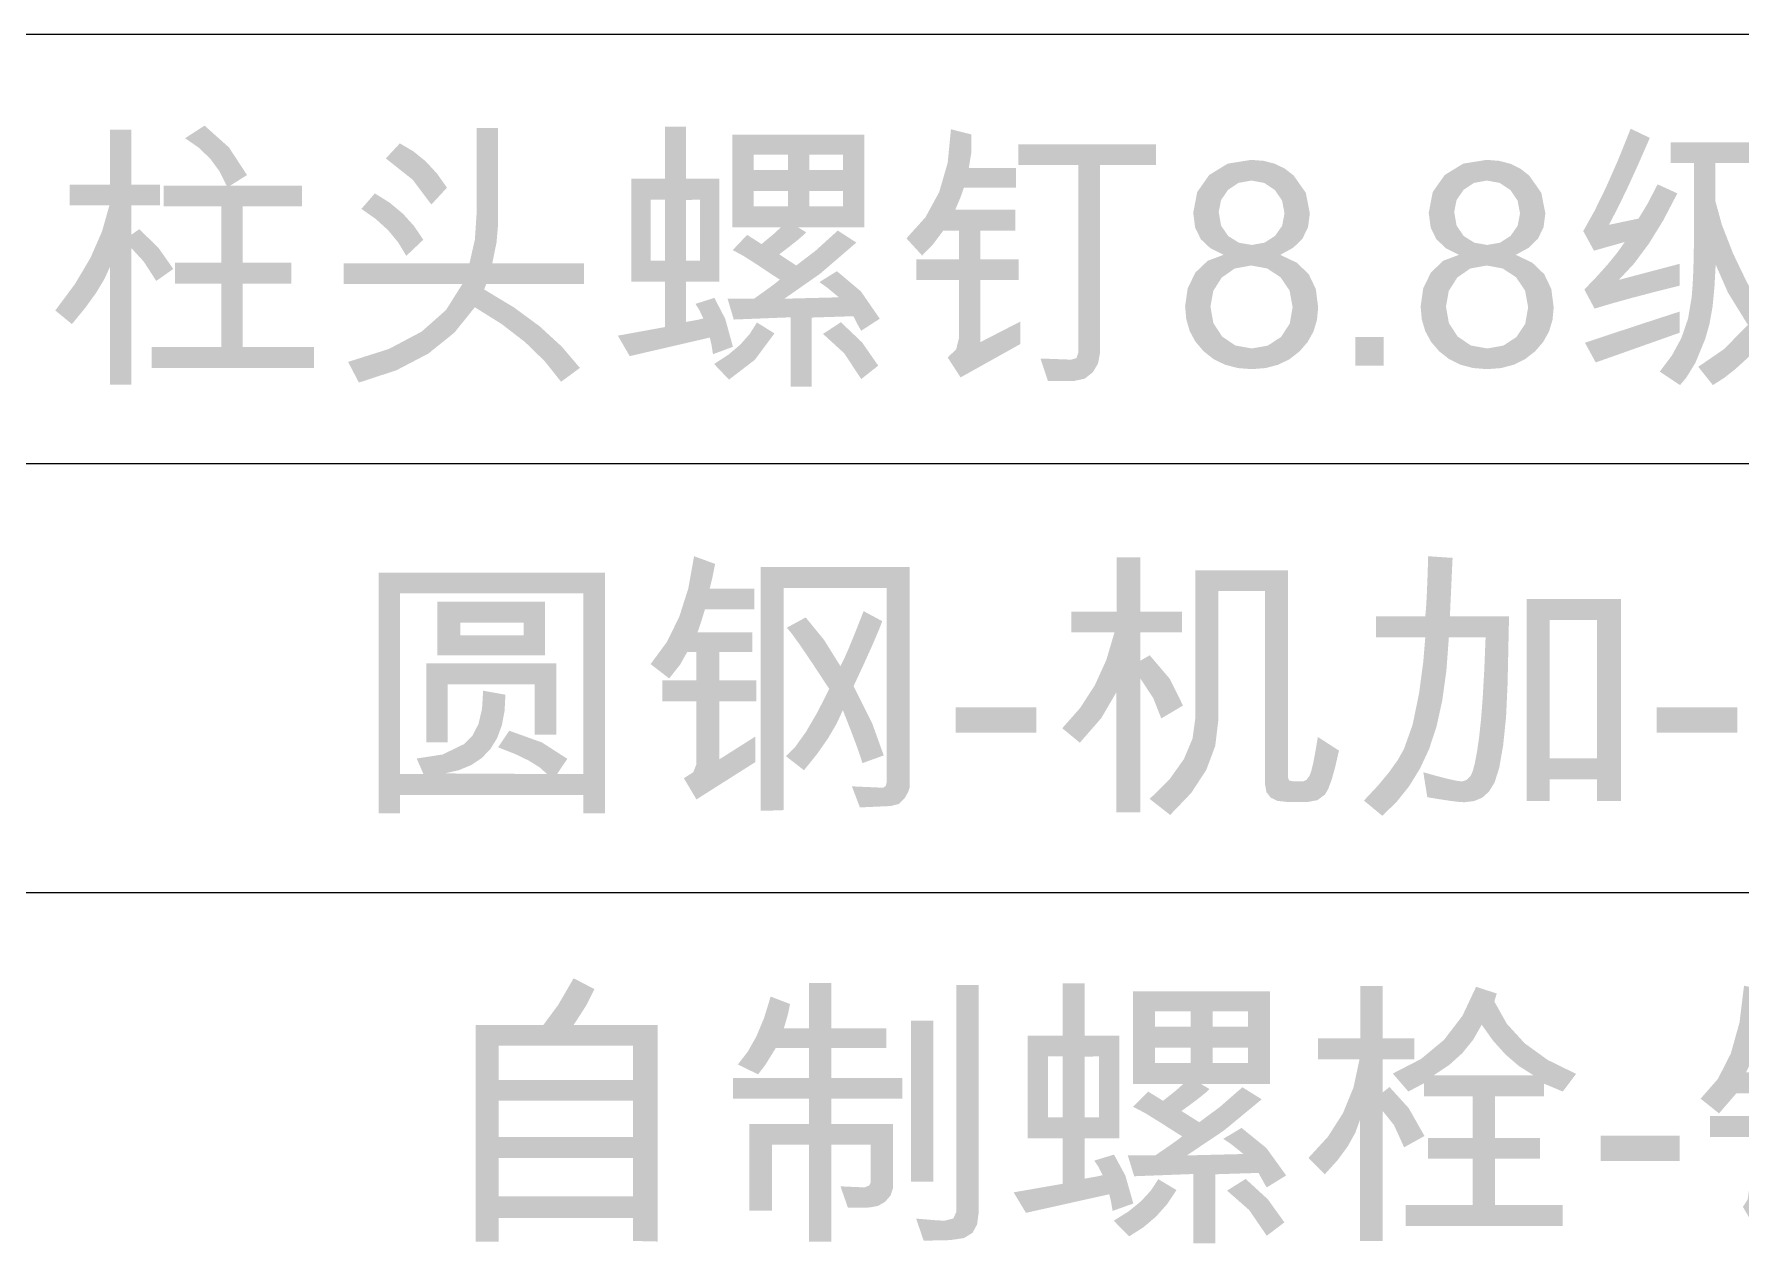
# Model space of a CAD drawing. Extents: x 3 to 592, y 5 to 207.
# Drawn here: x 413.18 to 427.9, y 105.71 to 116.17 of the extents above; entities that cross this region are included whole.
import ezdxf

# ---------------------------------------------------------------- set-up
doc = ezdxf.new("R2010")
doc.units = 0
doc.layers.get('0').update_dxf_attribs({"linetype": 'CONTINUOUS'})

msp = doc.modelspace()

# ---------------------------------------------------------------- hatches: boundary and pattern name
h = msp.add_hatch(color=7)
h.paths.add_polyline_path([(415.590865, 113.289367), (414.191329, 113.289367), (414.191329, 113.469063), (414.791602, 113.469063), (414.791602, 114.017522), (414.391971, 114.017522), (414.391971, 114.197218), (414.791602, 114.197218), (414.791602, 114.682288), (414.293855, 114.682288), (414.293855, 114.861984), (414.837905, 114.861984), (414.77734, 114.984267), (414.697345, 115.093219), (414.597919, 115.188941), (414.479063, 115.271537), (414.647184, 115.380126), (414.857128, 115.192437), (415.013742, 114.953486), (414.86767, 114.861984), (415.488339, 114.861984), (415.488339, 114.682288), (414.976811, 114.682288), (414.976811, 114.197218), (415.395734, 114.197218), (415.395734, 114.017522), (414.976811, 114.017522), (414.976811, 113.469063), (415.590865, 113.469063)])
h.paths.add_polyline_path([(414.377089, 114.143199), (414.230465, 114.039571), (414.121669, 114.207553), (414.016594, 114.321793), (414.016594, 113.143295), (413.830834, 113.143295), (413.830834, 114.161389), (413.78268, 114.055763), (413.711841, 113.938147), (413.618367, 113.808543), (413.50231, 113.666949), (413.358994, 113.784909), (413.528915, 114.013328), (413.663334, 114.240557), (413.762303, 114.46665), (413.825873, 114.691658), (413.482466, 114.691658), (413.482466, 114.871354), (413.830834, 114.871354), (413.830834, 115.346502), (414.016594, 115.346502), (414.016594, 114.871354), (414.262987, 114.871354), (414.262987, 114.691658), (414.016594, 114.691658), (414.016594, 114.439753), (414.084393, 114.486606), (414.251411, 114.322344)])
h = msp.add_hatch(color=7)
h.paths.add_polyline_path([(417.920833, 114.013112), (417.077474, 114.013112), (417.060386, 113.965708), (417.316297, 113.811815), (417.539186, 113.647794), (417.729105, 113.473645), (417.886107, 113.289367), (417.808937, 113.23204), (417.723498, 113.169753), (417.583352, 113.346064), (417.412613, 113.511989), (417.211282, 113.667474), (416.979358, 113.81247), (416.803348, 113.593879), (416.577935, 113.412701), (416.30312, 113.268937), (415.978902, 113.162587), (415.885747, 113.341181), (416.237878, 113.452681), (416.519575, 113.601906), (416.730889, 113.78875), (416.871871, 114.013112), (415.84661, 114.013112), (415.84661, 114.192257), (416.933056, 114.192257), (416.979702, 114.395311), (416.995343, 114.627717), (416.995343, 115.360834), (417.179449, 115.360834), (417.179449, 114.521884), (417.167115, 114.374847), (417.130391, 114.192257), (417.920833, 114.192257)])
h.paths.add_polyline_path([(416.739028, 114.844896), (416.604531, 114.698824), (416.442543, 114.913936), (416.211515, 115.096802), (416.332231, 115.226888), (416.448813, 115.158365), (416.555473, 115.071859), (416.652211, 114.967369)])
h.paths.add_polyline_path([(416.534527, 114.395104), (416.387904, 114.256198), (416.318985, 114.371437), (416.231359, 114.477373), (416.125129, 114.574008), (416.000399, 114.661341), (416.116706, 114.795287), (416.245475, 114.714465), (416.358069, 114.620827), (416.454437, 114.514374)])
h = msp.add_hatch(color=7)
h.paths.add_polyline_path([(419.2068, 113.471268), (419.03427, 113.407327), (419.021385, 113.491249), (419.007261, 113.551194), (418.316037, 113.39079), (418.213511, 113.56773), (418.620307, 113.641593), (418.620307, 114.03461), (418.329817, 114.03461), (418.329817, 114.920964), (418.620307, 114.920964), (418.620307, 115.370756), (418.80276, 115.370756), (418.80276, 114.920964), (419.090494, 114.920964), (419.090494, 114.03461), (418.80276, 114.03461), (418.80276, 113.686242), (418.899842, 113.703605), (418.951037, 113.716007), (418.915897, 113.790421), (418.883237, 113.841684), (419.046397, 113.893499), (419.140241, 113.713182)])
h.paths.add_polyline_path([(418.922925, 114.215408), (418.922925, 114.741268), (418.80276, 114.738512), (418.80276, 114.215408)])
h.paths.add_polyline_path([(418.620307, 114.215408), (418.620307, 114.741268), (418.497938, 114.741268), (418.497938, 114.215408)])
h.paths.add_polyline_path([(420.474044, 113.713802), (420.313641, 113.610174), (420.293384, 113.643798), (420.245841, 113.7353), (419.887551, 113.723724), (419.887551, 113.127861), (419.704548, 113.127861), (419.704548, 113.725929), (419.213966, 113.706637), (419.160498, 113.886333), (419.38815, 113.886333), (419.473726, 113.946898), (419.539459, 113.994647), (419.585348, 114.02958), (419.611392, 114.051697), (419.59415, 114.062343), (419.559027, 114.085184), (419.506128, 114.12022), (419.435555, 114.167453), (419.298371, 114.25544), (419.204596, 114.305808), (419.329721, 114.437548), (419.453194, 114.357622), (419.565366, 114.450708), (419.621314, 114.503694), (419.202391, 114.503694), (419.202391, 115.301854), (420.340099, 115.301854), (420.340099, 114.503694), (419.767386, 114.503694), (419.839044, 114.459045), (419.809675, 114.430425), (419.761185, 114.389248), (419.693472, 114.335565), (419.606432, 114.269427), (419.753055, 114.172965), (419.922898, 114.303258), (420.111345, 114.474479), (420.271748, 114.370851), (419.960105, 114.102547), (419.650529, 113.886333), (420.120715, 113.89846), (420.021014, 113.981624), (419.953146, 114.029649), (420.104179, 114.123907), (420.310402, 113.950274)])
h.paths.add_polyline_path([(420.157647, 114.998134), (420.157647, 115.130426), (419.864952, 115.130426), (419.864952, 114.998134)])
h.paths.add_polyline_path([(419.682499, 114.998134), (419.682499, 115.130426), (419.385394, 115.130426), (419.385394, 114.998134)])
h.paths.add_polyline_path([(420.157647, 114.684493), (420.157647, 114.817335), (419.864952, 114.817335), (419.864952, 114.684493)])
h.paths.add_polyline_path([(419.682499, 114.684493), (419.682499, 114.817335), (419.385394, 114.817335), (419.385394, 114.684493)])
h.paths.add_polyline_path([(420.460264, 113.308659), (420.313641, 113.192904), (420.167431, 113.415044), (419.984014, 113.582613), (420.138354, 113.683486), (420.32184, 113.508888)])
h.paths.add_polyline_path([(419.56509, 113.587023), (419.395523, 113.358751), (419.172625, 113.187943), (419.044192, 113.322991), (419.166243, 113.402383), (419.268605, 113.488493), (419.351227, 113.581425), (419.414057, 113.681281)])
h = msp.add_hatch(color=7)
h.paths.add_polyline_path([(421.685597, 113.494419), (421.171314, 113.207236), (421.059417, 113.379766), (421.132866, 113.448392), (421.157533, 113.548438), (421.157533, 114.046736), (420.78877, 114.046736), (420.78877, 114.227535), (421.157533, 114.227535), (421.157533, 114.474479), (421.022485, 114.474479), (420.931397, 114.353694), (420.839482, 114.258954), (420.703883, 114.407231), (420.868016, 114.588908), (420.986725, 114.806449), (421.060063, 115.05975), (421.08808, 115.348707), (421.264469, 115.304058), (421.262884, 115.141174), (421.241869, 115.01467), (421.650871, 115.01467), (421.650871, 114.844896), (421.199977, 114.844896), (421.170625, 114.761525), (421.125563, 114.654176), (421.643705, 114.654176), (421.643705, 114.474479), (421.341639, 114.474479), (421.341639, 114.227535), (421.673471, 114.227535), (421.673471, 114.046736), (421.341639, 114.046736), (421.341639, 113.511506), (421.685597, 113.688446)])
h.paths.add_polyline_path([(422.858032, 115.040026), (422.372963, 115.040026), (422.372963, 113.412288), (422.357667, 113.327814), (422.311778, 113.250782), (422.241567, 113.195936), (422.153579, 113.17747), (421.924825, 113.17747), (421.860333, 113.370395), (422.124365, 113.360473), (422.171769, 113.37384), (422.187755, 113.424414), (422.187755, 115.040026), (421.66851, 115.040026), (421.66851, 115.219723), (422.858032, 115.219723)])
h = msp.add_hatch(color=7)
h.paths.add_polyline_path([(427.377508, 113.999332), (427.158822, 113.944452), (426.963338, 113.893085), (426.791109, 113.845233), (426.642186, 113.800894), (426.553992, 113.965708), (426.668197, 114.084977), (426.764418, 114.193084), (426.842657, 114.290029), (426.902911, 114.375812), (426.637226, 114.300847), (426.544621, 114.47007), (426.641549, 114.644021), (426.742094, 114.849237), (426.846153, 115.085769), (426.953623, 115.353668), (427.118988, 115.274293), (427.01759, 115.042274), (426.925029, 114.839866), (426.841253, 114.667121), (426.76621, 114.524089), (427.021974, 114.578108), (427.101004, 114.70909), (427.186236, 114.873559), (427.356561, 114.795287), (427.234416, 114.561391), (427.109479, 114.359069), (426.981856, 114.18827), (426.851648, 114.048941), (427.377508, 114.187848)])
h.paths.add_polyline_path([(428.686093, 113.278342), (428.544982, 113.133924), (428.297348, 113.28413), (428.086922, 113.503789), (427.96984, 113.382005), (427.860097, 113.281098), (427.757795, 113.200862), (427.663037, 113.14109), (427.536809, 113.298737), (427.756606, 113.449288), (427.965654, 113.659783), (427.7934, 113.939249), (427.687291, 114.180682), (427.676869, 113.988755), (427.660557, 113.817293), (427.633495, 113.666295), (427.595789, 113.53576), (427.51228, 113.332982), (427.433732, 113.205031), (427.379713, 113.14109), (427.204977, 113.256845), (427.309984, 113.396991), (427.391839, 113.547887), (427.448821, 113.714491), (427.480585, 113.901767), (427.488948, 114.011217), (427.494985, 114.141959), (427.498646, 114.293991), (427.499877, 114.467314), (427.499877, 115.057114), (427.298133, 115.057114), (427.298133, 115.23681), (428.418753, 115.23681), (428.349783, 114.935916), (428.214252, 114.612283), (428.527894, 114.612283), (428.468345, 114.302225), (428.395464, 114.039295), (428.309148, 113.823494), (428.209292, 113.654822), (428.293016, 113.552512), (428.400357, 113.455627), (428.531365, 113.36422)])
h.paths.add_polyline_path([(428.316227, 114.432587), (427.988805, 114.432587), (427.988805, 114.592991), (428.101253, 114.796734), (428.193858, 115.057114), (427.684535, 115.057114), (427.684535, 114.729141), (427.740759, 114.524916), (427.838324, 114.274388), (427.960211, 114.021449), (428.089127, 113.810265), (428.156702, 113.93099), (428.217146, 114.074917), (428.270356, 114.242099)])
h.paths.add_polyline_path([(427.377508, 113.593086), (426.652108, 113.33622), (426.558953, 113.506545), (426.802349, 113.587255), (427.019907, 113.659025), (427.211626, 113.721804), (427.377508, 113.775539)])
h = msp.add_hatch(color=7)
h.paths.add_polyline_path([(423.930128, 114.265018), (424.073056, 114.19671), (424.175212, 114.098482), (424.236543, 113.970384), (424.256999, 113.81247), (424.246887, 113.703114), (424.216622, 113.603215), (424.166306, 113.512721), (424.096044, 113.43158), (424.009839, 113.364384), (423.91242, 113.316514), (423.803736, 113.287868), (423.683735, 113.278342), (423.562295, 113.287963), (423.452638, 113.316858), (423.354762, 113.365081), (423.26867, 113.432683), (423.198579, 113.514624), (423.148642, 113.606591), (423.118756, 113.70848), (423.108817, 113.820187), (423.131141, 113.97687), (423.198114, 114.112882), (423.303396, 114.213755), (423.440097, 114.265018), (423.325789, 114.322542), (423.24414, 114.399997), (423.195151, 114.501739), (423.178821, 114.627717), (423.213203, 114.807), (423.316625, 114.954037), (423.476202, 115.052015), (423.678774, 115.084675), (423.786665, 115.076208), (423.883757, 115.050844), (423.969996, 115.008633), (424.045332, 114.949627), (424.150269, 114.800248), (424.185341, 114.622756), (424.169338, 114.502979), (424.1214, 114.404131), (424.041628, 114.326263)])
h.paths.add_polyline_path([(423.683735, 114.350456), (423.794047, 114.369886), (423.884928, 114.428177), (423.945975, 114.515545), (423.966508, 114.622756), (423.945837, 114.732655), (423.883826, 114.82395), (423.791704, 114.885479), (423.680979, 114.906081), (423.569082, 114.885824), (423.478683, 114.825052), (423.418669, 114.736996), (423.398756, 114.634883), (423.419151, 114.51713), (423.480887, 114.427075), (423.572803, 114.369542)])
h.paths.add_polyline_path([(423.683735, 113.456936), (423.82209, 113.481465), (423.93564, 113.555604), (424.011294, 113.669361), (424.036512, 113.81247), (424.010467, 113.956268), (423.932333, 114.071541), (423.816922, 114.147471), (423.678774, 114.172965), (423.536836, 114.14692), (423.424663, 114.068785), (423.351765, 113.953857), (423.32765, 113.817431), (423.352592, 113.676389), (423.427971, 113.560565), (423.542003, 113.482705)])
h = msp.add_hatch(color=7)
h.paths.add_polyline_path([(425.962506, 114.265018), (426.105435, 114.19671), (426.20759, 114.098482), (426.268922, 113.970384), (426.289377, 113.81247), (426.279266, 113.703114), (426.249, 113.603215), (426.198685, 113.512721), (426.128422, 113.43158), (426.042217, 113.364384), (425.944798, 113.316514), (425.836114, 113.287868), (425.716113, 113.278342), (425.594673, 113.287963), (425.485016, 113.316858), (425.387141, 113.365081), (425.301048, 113.432683), (425.230957, 113.514624), (425.181021, 113.606591), (425.151135, 113.70848), (425.141196, 113.820187), (425.16352, 113.97687), (425.230492, 114.112882), (425.335774, 114.213755), (425.472476, 114.265018), (425.358168, 114.322542), (425.276519, 114.399997), (425.22753, 114.501739), (425.2112, 114.627717), (425.245582, 114.807), (425.349004, 114.954037), (425.50858, 115.052015), (425.711152, 115.084675), (425.819044, 115.076208), (425.916135, 115.050844), (426.002375, 115.008633), (426.07771, 114.949627), (426.182648, 114.800248), (426.217719, 114.622756), (426.201716, 114.502979), (426.153778, 114.404131), (426.074007, 114.326263)])
h.paths.add_polyline_path([(425.716113, 114.350456), (425.826425, 114.369886), (425.917307, 114.428177), (425.978354, 114.515545), (425.998886, 114.622756), (425.978216, 114.732655), (425.916204, 114.82395), (425.824082, 114.885479), (425.713357, 114.906081), (425.60146, 114.885824), (425.511061, 114.825052), (425.451047, 114.736996), (425.431135, 114.634883), (425.45153, 114.51713), (425.513266, 114.427075), (425.605181, 114.369542)])
h.paths.add_polyline_path([(425.716113, 113.456936), (425.854468, 113.481465), (425.968018, 113.555604), (426.043673, 113.669361), (426.068891, 113.81247), (426.042846, 113.956268), (425.964711, 114.071541), (425.8493, 114.147471), (425.711152, 114.172965), (425.569214, 114.14692), (425.457042, 114.068785), (425.384144, 113.953857), (425.360028, 113.817431), (425.38497, 113.676389), (425.460349, 113.560565), (425.574382, 113.482705)])
h = msp.add_hatch(color=7)
h.dxf.hatch_style = 2
h.paths.add_polyline_path([(424.822026, 113.308659), (424.577838, 113.308659), (424.577838, 113.555604), (424.822026, 113.555604)])
h = msp.add_hatch(color=7)
h.paths.add_polyline_path([(419.408914, 110.412817), (419.08976, 110.412817), (419.08976, 109.911211), (419.401197, 110.108546), (419.401197, 109.88806), (418.891874, 109.565048), (418.783284, 109.748051), (418.864657, 109.800554), (418.891874, 109.868767), (418.891874, 110.412817), (418.597525, 110.412817), (418.597525, 110.591962), (418.891874, 110.591962), (418.891874, 110.837252), (418.811947, 110.837252), (418.750763, 110.728112), (418.656505, 110.609049), (418.496101, 110.733073), (418.633664, 110.919625), (418.742081, 111.136976), (418.821353, 111.385126), (418.871479, 111.664075), (419.052828, 111.597929), (419.029195, 111.477627), (419.005975, 111.384609), (419.391826, 111.384609), (419.391826, 111.204913), (418.965185, 111.204913), (418.940286, 111.123686), (418.921019, 111.063595), (418.907437, 111.024691), (418.899591, 111.007027), (419.374738, 111.007027), (419.374738, 110.837252), (419.08976, 110.837252), (419.08976, 110.591962), (419.408914, 110.591962)])
h.paths.add_polyline_path([(420.730728, 109.66592), (420.720461, 109.632296), (420.689938, 109.577174), (420.639571, 109.526807), (420.569773, 109.508272), (420.302434, 109.496146), (420.269361, 109.583238), (420.23298, 109.678047), (420.503076, 109.66592), (420.526158, 109.682456), (420.533944, 109.715529), (420.533944, 111.390673), (419.644282, 111.390673), (419.644282, 109.472995), (419.572418, 109.469756), (419.446396, 109.468585), (419.446396, 111.570369), (420.730728, 111.570369)])
h.paths.add_polyline_path([(420.508037, 109.944835), (420.323931, 109.878138), (420.304707, 109.941174), (420.270187, 110.038473), (420.220371, 110.16998), (420.155259, 110.335646), (420.100258, 110.216696), (420.026137, 110.090562), (419.932792, 109.957297), (419.82012, 109.816953), (419.664677, 109.937669), (419.74624, 110.021161), (419.835554, 110.145891), (419.932723, 110.311755), (420.03785, 110.51865), (419.895309, 110.735493), (419.786772, 110.89575), (419.712134, 110.999473), (419.671292, 111.046714), (419.834452, 111.136011), (419.99141, 110.943913), (420.134313, 110.715434), (420.163872, 110.773311), (420.207073, 110.871703), (420.263917, 111.01061), (420.334404, 111.19003), (420.495359, 111.103489), (420.463431, 111.020704), (420.411505, 110.899678), (420.339632, 110.740411), (420.247863, 110.542903), (420.407302, 110.224852)])
h = msp.add_hatch(color=7)
h.paths.add_polyline_path([(423.090513, 110.375334), (422.9031, 110.263989), (422.833784, 110.440033), (422.722301, 110.609049), (422.722301, 109.453702), (422.514493, 109.453702), (422.514493, 110.488333), (422.385922, 110.267503), (422.2003, 110.054527), (422.048716, 110.179653), (422.203427, 110.354818), (422.33018, 110.551172), (422.428925, 110.768609), (422.49961, 111.007027), (422.125886, 111.007027), (422.125886, 111.18562), (422.517249, 111.18562), (422.517249, 111.654705), (422.722301, 111.654705), (422.722301, 111.18562), (423.080591, 111.18562), (423.080591, 111.007027), (422.722301, 111.007027), (422.722301, 110.762287), (422.80333, 110.80914), (422.977514, 110.60464)])
h.paths.add_polyline_path([(424.436581, 109.986727), (424.403913, 109.844522), (424.372846, 109.733788), (424.343331, 109.654577), (424.315313, 109.60694), (424.250959, 109.559053), (424.167588, 109.542999), (423.990647, 109.542999), (423.906725, 109.55249), (423.84678, 109.580895), (423.810814, 109.62811), (423.798825, 109.694032), (423.798825, 111.365317), (423.394784, 111.365317), (423.394784, 110.243594), (423.368842, 110.026647), (423.291018, 109.818951), (423.16131, 109.620453), (422.979719, 109.431102), (422.80333, 109.569457), (422.975602, 109.7403), (423.098781, 109.913829), (423.172765, 110.090046), (423.197449, 110.268949), (423.197449, 111.543359), (423.99616, 111.543359), (423.99616, 109.753012), (424.007804, 109.728483), (424.043013, 109.72049), (424.125144, 109.72049), (424.155599, 109.73303), (424.183573, 109.771202), (424.197853, 109.810898), (424.214303, 109.879585), (424.233027, 109.977313), (424.254128, 110.104136)])
h = msp.add_hatch(color=7)
h.paths.add_polyline_path([(425.904175, 111.145933), (425.891497, 110.55944), (425.878681, 110.278734), (425.853463, 110.031927), (425.81915, 109.836728), (425.779049, 109.710568), (425.730749, 109.632227), (425.672113, 109.57993), (425.60142, 109.550647), (425.518324, 109.540794), (425.472014, 109.543567), (425.403327, 109.551818), (425.312213, 109.565444), (425.198619, 109.58434), (425.164444, 109.799865), (425.287959, 109.765139), (425.384861, 109.740334), (425.455202, 109.725451), (425.499032, 109.72049), (425.537479, 109.732893), (425.573446, 109.7701), (425.590912, 109.80884), (425.608586, 109.875382), (425.626466, 109.969622), (425.644553, 110.091458), (425.661804, 110.247728), (425.677143, 110.445338), (425.690519, 110.68429), (425.701879, 110.964583), (425.38493, 110.964583), (425.363441, 110.676229), (425.327948, 110.419707), (425.278503, 110.195018), (425.215156, 110.002161), (425.136823, 109.833369), (425.043246, 109.680803), (424.934475, 109.54436), (424.810564, 109.423936), (424.651814, 109.555126), (424.771393, 109.682853), (424.868855, 109.799727), (424.944199, 109.905647), (424.997426, 110.000508), (425.072253, 110.210383), (425.128064, 110.48227), (425.1641, 110.754019), (425.181532, 110.964583), (424.755994, 110.964583), (424.755994, 111.145933), (425.181532, 111.145933), (425.188043, 111.217436), (425.194348, 111.327696), (425.200445, 111.47661), (425.206336, 111.664075), (425.416901, 111.649744), (425.39375, 111.145933)])
h.paths.add_polyline_path([(426.869353, 109.550165), (426.66375, 109.550165), (426.66375, 109.737578), (426.254197, 109.737578), (426.254197, 109.550165), (426.057413, 109.550165), (426.057413, 111.29421), (426.869353, 111.29421)])
h.paths.add_polyline_path([(426.66375, 109.918377), (426.66375, 111.11286), (426.254197, 111.11286), (426.254197, 109.918377)])
h = msp.add_hatch(color=7)
h.paths.add_polyline_path([(418.101723, 109.444331), (417.917066, 109.444331), (417.917066, 109.604735), (416.332873, 109.604735), (416.332873, 109.444331), (416.148216, 109.444331), (416.148216, 111.522964), (418.101723, 111.522964)])
h.paths.add_polyline_path([(417.917066, 109.784431), (417.917066, 111.343268), (416.332873, 111.343268), (416.332873, 109.784431), (416.53572, 109.784431), (416.477843, 109.918377), (416.701567, 109.952965), (416.886844, 110.042951), (416.959407, 110.11572), (417.010937, 110.216653), (417.041486, 110.345801), (417.051107, 110.503216), (417.243481, 110.469041), (417.236037, 110.327835), (417.212044, 110.2027), (417.171489, 110.093637), (417.114358, 110.000645), (417.04064, 109.923725), (416.95032, 109.862876), (416.843387, 109.818098), (416.719826, 109.789392), (417.602873, 109.784431), (417.538906, 109.841671), (417.447086, 109.899222), (417.327463, 109.956979), (417.180091, 110.014839), (417.276554, 110.158155), (417.55974, 110.056318), (417.777608, 109.91562), (417.688863, 109.784431)])
h.paths.add_polyline_path([(417.585234, 110.80914), (416.656988, 110.80914), (416.656988, 111.271059), (417.585234, 111.271059)])
h.paths.add_polyline_path([(417.402231, 110.980568), (417.402231, 111.091363), (416.85322, 111.091363), (416.85322, 110.980568)])
h.paths.add_polyline_path([(417.681697, 110.123429), (417.49704, 110.123429), (417.49704, 110.55944), (416.744631, 110.55944), (416.744631, 110.056732), (416.561076, 110.056732), (416.561076, 110.74079), (417.681697, 110.74079)])
h = msp.add_hatch(color=7)
h.dxf.hatch_style = 2
h.paths.add_polyline_path([(421.825149, 110.142721), (421.127862, 110.142721), (421.127862, 110.360451), (421.825149, 110.360451)])
h = msp.add_hatch(color=7)
h.dxf.hatch_style = 2
h.paths.add_polyline_path([(427.875029, 110.142721), (427.177742, 110.142721), (427.177742, 110.360451), (427.875029, 110.360451)])
h = msp.add_hatch(color=7)
h.paths.add_polyline_path([(418.555924, 105.749778), (418.34536, 105.754739), (418.34536, 105.952625), (417.184501, 105.952625), (417.184501, 105.749778), (416.985512, 105.749778), (416.985512, 107.618949), (417.570903, 107.618949), (417.698647, 107.791686), (417.832179, 108.021887), (418.011875, 107.927629), (417.93815, 107.782798), (417.832179, 107.618949), (418.555924, 107.618949)])
h.paths.add_polyline_path([(418.34536, 107.144904), (418.34536, 107.439253), (417.184501, 107.439253), (417.184501, 107.144904)])
h.paths.add_polyline_path([(418.34536, 106.650464), (418.34536, 106.964105), (417.184501, 106.964105), (417.184501, 106.650464)])
h.paths.add_polyline_path([(418.34536, 106.139487), (418.34536, 106.470767), (417.184501, 106.470767), (417.184501, 106.139487)])
h = msp.add_hatch(color=7)
h.paths.add_polyline_path([(420.667155, 106.982295), (420.054754, 106.982295), (420.054754, 106.765116), (420.589433, 106.765116), (420.589433, 106.214452), (420.566282, 106.145826), (420.51998, 106.092083), (420.457693, 106.056874), (420.387137, 106.043576), (420.199173, 106.04082), (420.134681, 106.226028), (420.34304, 106.216657), (420.383003, 106.234089), (420.396508, 106.25855), (420.396508, 106.584318), (420.054754, 106.584318), (420.054754, 105.747573), (419.861829, 105.747573), (419.861829, 106.584318), (419.542675, 106.584318), (419.542675, 106.016566), (419.349199, 106.016566), (419.349199, 106.765116), (419.861829, 106.765116), (419.861829, 106.982295), (419.205883, 106.982295), (419.205883, 107.161991), (419.861829, 107.161991), (419.861829, 107.418858), (419.575748, 107.418858), (419.484798, 107.271683), (419.423613, 107.192308), (419.248878, 107.277747), (419.334462, 107.387516), (419.410177, 107.521728), (419.476073, 107.680435), (419.532202, 107.863689), (419.699221, 107.799748), (419.682271, 107.714585), (419.646304, 107.589735), (419.861829, 107.589735), (419.861829, 107.979444), (420.054754, 107.979444), (420.054754, 107.589735), (420.531004, 107.589735), (420.531004, 107.418858), (420.054754, 107.418858), (420.054754, 107.161991), (420.667155, 107.161991)])
h.paths.add_polyline_path([(421.326959, 105.997274), (421.313799, 105.897366), (421.274594, 105.824743), (421.20018, 105.779681), (421.081117, 105.761905), (420.852914, 105.756944), (420.78732, 105.947664), (420.949377, 105.934022), (421.032059, 105.929474), (421.108471, 105.948147), (421.134034, 106.004439), (421.134034, 107.962356), (421.326959, 107.962356)])
h.paths.add_polyline_path([(420.936148, 106.266267), (420.744325, 106.266267), (420.744325, 107.656432), (420.936148, 107.656432)])
h = msp.add_hatch(color=7)
h.paths.add_polyline_path([(422.662079, 106.077751), (422.482934, 106.01381), (422.469222, 106.097733), (422.45427, 106.157677), (421.735486, 105.997274), (421.629101, 106.174214), (422.052434, 106.248077), (422.052434, 106.641093), (421.750368, 106.641093), (421.750368, 107.527447), (422.052434, 107.527447), (422.052434, 107.977239), (422.241501, 107.977239), (422.241501, 107.527447), (422.540811, 107.527447), (422.540811, 106.641093), (422.241501, 106.641093), (422.241501, 106.292725), (422.342718, 106.310088), (422.396393, 106.322491), (422.359599, 106.396905), (422.325286, 106.448168), (422.49506, 106.499982), (422.593039, 106.319666)])
h.paths.add_polyline_path([(422.366627, 106.821892), (422.366627, 107.347751), (422.241501, 107.344995), (422.241501, 106.821892)])
h.paths.add_polyline_path([(422.052434, 106.821892), (422.052434, 107.347751), (421.925104, 107.347751), (421.925104, 106.821892)])
h.paths.add_polyline_path([(423.980585, 106.320286), (423.813567, 106.216657), (423.792483, 106.250281), (423.74246, 106.341783), (423.37039, 106.330208), (423.37039, 105.734344), (423.17967, 105.734344), (423.17967, 106.332412), (422.669244, 106.31312), (422.614123, 106.492816), (422.850594, 106.492816), (422.939572, 106.553381), (423.008035, 106.60113), (423.05593, 106.636063), (423.083207, 106.658181), (423.065, 106.668826), (423.028499, 106.691667), (422.973601, 106.726704), (422.900204, 106.773936), (422.757301, 106.861924), (422.659874, 106.912291), (422.78996, 107.044031), (422.918394, 106.964105), (423.034907, 107.057192), (423.093129, 107.110177), (422.657669, 107.110177), (422.657669, 107.908337), (423.840577, 107.908337), (423.840577, 107.110177), (423.245264, 107.110177), (423.319678, 107.065529), (423.289077, 107.036909), (423.238581, 106.995731), (423.168137, 106.942048), (423.077695, 106.875911), (423.230381, 106.779448), (423.406977, 106.909742), (423.603003, 107.080963), (423.770021, 106.977334), (423.445769, 106.70903), (423.123997, 106.492816), (423.612374, 106.504943), (423.508952, 106.588107), (423.43819, 106.636132), (423.595837, 106.73039), (423.810122, 106.556757)])
h.paths.add_polyline_path([(423.650959, 107.604617), (423.650959, 107.736909), (423.346688, 107.736909), (423.346688, 107.604617)])
h.paths.add_polyline_path([(423.15707, 107.604617), (423.15707, 107.736909), (422.847838, 107.736909), (422.847838, 107.604617)])
h.paths.add_polyline_path([(423.650959, 107.290976), (423.650959, 107.423819), (423.346688, 107.423819), (423.346688, 107.290976)])
h.paths.add_polyline_path([(423.15707, 107.290976), (423.15707, 107.423819), (422.847838, 107.423819), (422.847838, 107.290976)])
h.paths.add_polyline_path([(423.965703, 105.915143), (423.813567, 105.799387), (423.66157, 106.021527), (423.470711, 106.189096), (423.631115, 106.289969), (423.821767, 106.115371)])
h.paths.add_polyline_path([(423.0347, 106.193506), (422.953361, 106.072161), (422.858173, 105.965234), (422.749136, 105.872673), (422.62625, 105.794426), (422.492855, 105.929474), (422.61979, 106.008866), (422.726157, 106.094976), (422.812061, 106.187908), (422.877604, 106.287764)])
h = msp.add_hatch(color=7)
h.paths.add_polyline_path([(429.794504, 107.149865), (429.571813, 107.149865), (429.571813, 106.803702), (428.89933, 106.803702), (428.89933, 107.149865), (428.725146, 107.149865), (428.725146, 106.826853), (428.720814, 106.609501), (428.707852, 106.419642), (428.686311, 106.257275), (428.656244, 106.122399), (428.567016, 105.898951), (428.436861, 105.712295), (428.265984, 105.844036), (428.384082, 105.994518), (428.446782, 106.098697), (428.479097, 106.202808), (428.506865, 106.352807), (428.517803, 106.449744), (428.525744, 106.568539), (428.530584, 106.709142), (428.532221, 106.871501), (428.532221, 107.747933), (429.061939, 107.747933), (429.002959, 107.839642), (428.915867, 107.917708), (429.10769, 108.0048), (429.20553, 107.885737), (429.266991, 107.750138), (429.776865, 107.750138), (429.776865, 107.56934), (428.725146, 107.56934), (428.725146, 107.330663), (428.89933, 107.330663), (428.89933, 107.527447), (429.092807, 107.527447), (429.092807, 107.330663), (429.378888, 107.330663), (429.378888, 107.527447), (429.571813, 107.527447), (429.571813, 107.330663), (429.794504, 107.330663)])
h.paths.add_polyline_path([(429.378888, 106.9845), (429.378888, 107.149865), (429.092807, 107.149865), (429.092807, 106.9845)])
h.paths.add_polyline_path([(428.473792, 106.65322), (428.169521, 106.65322), (428.169521, 106.17697), (428.420875, 106.310915), (428.420875, 106.11799), (428.025654, 105.872699), (427.922026, 106.049088), (427.963711, 106.113029), (427.977698, 106.211696), (427.977698, 106.65322), (427.637047, 106.65322), (427.637047, 106.834018), (427.977698, 106.834018), (427.977698, 107.029149), (427.866353, 107.029149), (427.716422, 106.855516), (427.557121, 106.982295), (427.70576, 107.152104), (427.817708, 107.371315), (427.89307, 107.63993), (427.931947, 107.957946), (428.124873, 107.913298), (428.093453, 107.726987), (428.075608, 107.65781), (428.069751, 107.62832), (428.473792, 107.62832), (428.473792, 107.449175), (428.033371, 107.449175), (427.993684, 107.303171), (427.949035, 107.208845), (428.446782, 107.208845), (428.446782, 107.029149), (428.169521, 107.029149), (428.169521, 106.834018), (428.473792, 106.834018)])
h.paths.add_polyline_path([(429.883801, 105.922308), (429.765289, 105.740407), (429.646313, 105.767692), (429.519172, 105.818129), (429.383762, 105.891716), (429.239981, 105.988454), (429.013363, 105.842038), (428.740029, 105.731588), (428.628684, 105.900811), (428.899813, 105.991624), (429.10769, 106.11799), (429.042784, 106.192412), (428.984493, 106.285904), (428.932817, 106.398515), (428.887755, 106.530299), (428.753258, 106.530299), (428.753258, 106.707239), (429.683158, 106.707239), (429.635823, 106.522341), (429.574845, 106.36204), (429.500224, 106.226338), (429.41196, 106.115234), (429.622042, 105.99376)])
h.paths.add_polyline_path([(429.424638, 106.530299), (429.085641, 106.530299), (429.155576, 106.366588), (429.259825, 106.23595), (429.359595, 106.369895)])
h = msp.add_hatch(color=7)
h.paths.add_polyline_path([(425.174594, 106.660386), (424.998756, 106.56282), (424.911595, 106.754299), (424.814099, 106.875911), (424.814099, 105.754739), (424.618969, 105.754739), (424.618969, 106.801497), (424.577007, 106.687705), (424.512308, 106.571226), (424.424872, 106.452061), (424.314698, 106.330208), (424.173035, 106.470767), (424.341699, 106.654839), (424.47145, 106.858134), (424.562237, 107.080653), (424.614008, 107.322395), (424.256269, 107.322395), (424.256269, 107.503194), (424.621173, 107.503194), (424.621173, 107.95519), (424.814099, 107.95519), (424.814099, 107.503194), (425.088053, 107.503194), (425.088053, 107.322395), (424.814099, 107.322395), (424.814099, 107.036314), (424.872528, 107.083719), (425.038857, 106.900164)])
h.paths.add_polyline_path([(426.482627, 107.196718), (426.367975, 107.044031), (426.205366, 107.112382), (426.205366, 107.003793), (425.782033, 107.003793), (425.782033, 106.643298), (426.17064, 106.643298), (426.17064, 106.463602), (425.782033, 106.463602), (425.782033, 106.065624), (426.367975, 106.065624), (426.367975, 105.884826), (425.011985, 105.884826), (425.011985, 106.065624), (425.59021, 106.065624), (425.59021, 106.463602), (425.203808, 106.463602), (425.203808, 106.643298), (425.59021, 106.643298), (425.59021, 107.003793), (425.169633, 107.003793), (425.169633, 107.115138), (425.035136, 107.044031), (424.901191, 107.199474), (425.14326, 107.324342), (425.343679, 107.490654), (425.502549, 107.698513), (425.619976, 107.948024), (425.798018, 107.890147), (425.777072, 107.821245), (425.885067, 107.629017), (426.038692, 107.460819), (426.237897, 107.316702)])
h.paths.add_polyline_path([(426.114967, 107.184591), (425.990013, 107.263966), (425.873948, 107.363185), (425.766771, 107.482248), (425.668483, 107.621154), (425.595205, 107.492169), (425.501878, 107.376414), (425.3885, 107.273888), (425.255071, 107.184591)])
h = msp.add_hatch(color=7)
h.dxf.hatch_style = 2
h.paths.add_polyline_path([(427.376775, 106.445963), (426.695472, 106.445963), (426.695472, 106.663693), (427.376775, 106.663693)])

# ---------------------------------------------------------------- linework, layer by layer
at = {"color": 7}
for points in [[(302.115348, 116.169722), (473.988681, 116.169722)], [(302.115348, 112.465556), (473.988681, 112.465556)], [(302.115348, 108.761389), (473.988681, 108.761389)]]:
    msp.add_lwpolyline(points, dxfattribs=at)

doc.saveas('drawing.dxf')
